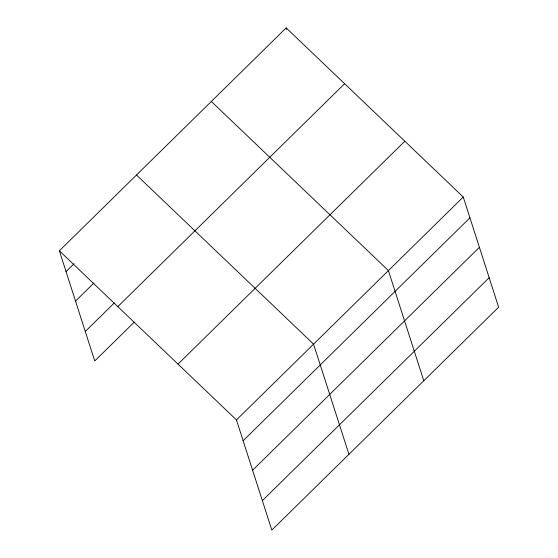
<?xml version="1.0" encoding="UTF-8"?>
<svg xmlns="http://www.w3.org/2000/svg" width="558" height="558" viewBox="0 0 558 558"><rect width="100%" height="100%" fill="white"/><g stroke="black" fill="none" stroke-linecap="round" stroke-linejoin="round"><path stroke-width="0.84" d="M59.371 250.807L286.177 27.9L463.259 197.03L498.629 307.193L271.823 530.1L236.453 419.937L59.371 250.807L94.741 360.97L134.227 322.168M66.053 271.606L74.075 263.725M75.518 301.097L94.03 282.913M85.276 331.48L114.271 302.987M117.808 306.621L344.614 83.714M178.016 364.123L404.822 141.216M236.453 419.937L463.259 197.03M243.135 440.736L469.934 217.829M252.6 470.227L479.406 247.32M262.358 500.61L489.157 277.703M211.329 101.458L388.41 270.588L423.78 380.751M136.487 175.017L313.568 344.147L348.938 454.31M286.177 27.9L286.693 29.497"/></g></svg>
